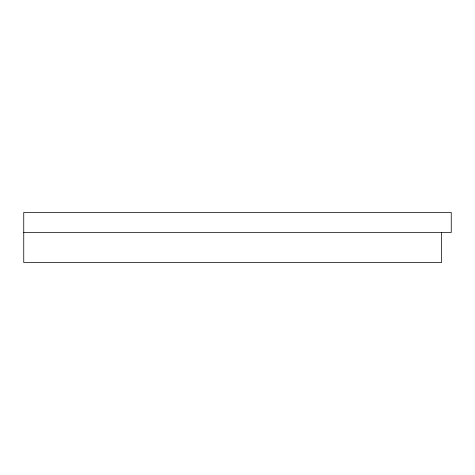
<?xml version="1.0" encoding="UTF-8"?>
<svg xmlns="http://www.w3.org/2000/svg" width="475" height="475" viewBox="0 0 475 475"><rect width="100%" height="100%" fill="white"/><g stroke="black" fill="none" stroke-linecap="round" stroke-linejoin="round"><path stroke-width="0.71" d="M23.75 232.495L451.25 232.495L451.25 212.462L23.75 212.462L23.75 262.538L441.584 262.538L441.584 232.495"/></g></svg>
